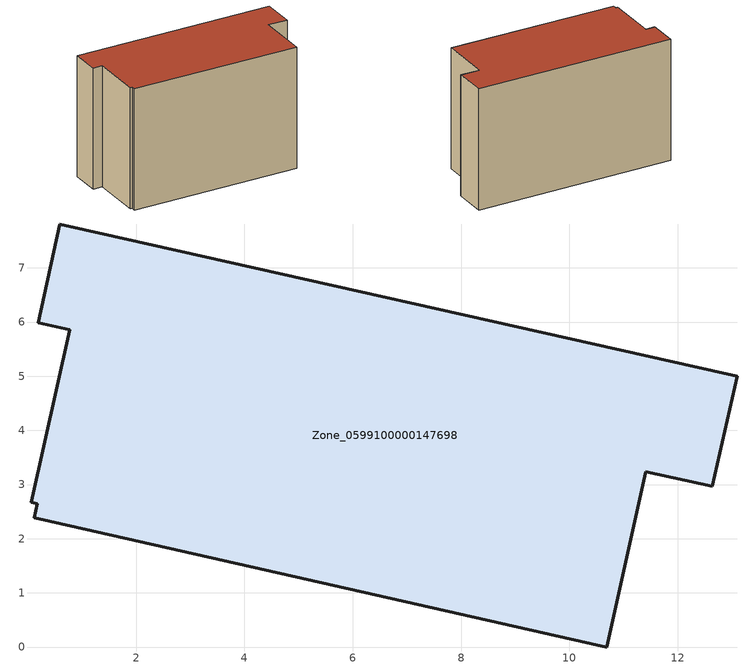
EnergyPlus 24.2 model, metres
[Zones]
Zone_0599100000147698
 floor ground (C_G): 0.77,5.86 0.19,5.99 0.59,7.81 13.1,5 12.64,2.97 11.41,3.24 10.69,0 0.12,2.38 0.17,2.65 0.06,2.67 z0
 wall outside (C_F): 0.17,2.65 0.12,2.38 10.69,0 11.41,3.24 12.64,2.97 13.1,5 0.59,7.81 0.19,5.99 0.77,5.86 0.06,2.67 0.17,2.65 z0:7.84
 roof outside (C_R): 10.69,0 11.41,3.24 12.64,2.97 13.1,5 0.59,7.81 0.19,5.99 0.77,5.86 0.06,2.67 0.17,2.65 0.12,2.38 z7.84
[BUILDING]
Pand.0599100000147698: North Axis=0; Terrain=City; Loads Convergence Tolerance Value=0.04; Temperature Convergence Tolerance Value=0.4; Solar Distribution=FullExterior; Maximum Number of Warmup Days=25; Minimum Number of Warmup Days=1
[Site:Location]
Rotterdam.The.Hague.AP_ZH_NLD Design_Conditions: Latitude=51.96; Longitude=4.45; Time Zone=1; Elevation=-4.5
[SITE:GROUNDTEMPERATURE:BUILDINGSURFACE]
18, 18, 18, 18, 18, 18, 18, 18, 18, 18, 18, 18
[MATERIAL] Thermal Absorptance=0.9; Solar Absorptance=0.7; Visible Absorptance=0.7
Name | Roughness | Thickness | Conductivity | Density | Specific Heat
G.TI.1975-1991 | MediumSmooth | 0.15 | 0.288461 | 540 | 1210
F.TI.1975-1991 | Rough | 0.3 | 0.230769 | 1920 | 840
R.TI.1975-1991 | MediumRough | 0.2 | 0.153846 | 1500 | 1000
[CONSTRUCTION]
C_G: G.TI.1975-1991
C_F: F.TI.1975-1991
C_R: R.TI.1975-1991
[ZONE]
Zone_0599100000147698: Type=1; Multiplier=1; Ceiling Height=Autocalculate; Volume=Autocalculate; Floor Area=autocalculate; Part of Total Floor Area=Yes
[ZONEINFILTRATION:DESIGNFLOWRATE]
Infil_Zone_0599100000147698: Zone or ZoneList or Space or SpaceList=Zone_0599100000147698; Schedule=AlwaysOn; Design Flow Rate Calculation Method=Flow/Area; Flow Rate per Floor Area=0.003; Constant Term Coefficient=1; Temperature Term Coefficient=0; Velocity Term Coefficient=0; Velocity Squared Term Coefficient=0
[HVACTEMPLATE:ZONE:IDEALLOADSAIRSYSTEM]
Zone_0599100000147698: Maximum Heating Supply Air Temperature=50; Minimum Cooling Supply Air Temperature=13; Maximum Heating Supply Air Humidity Ratio=0.0156; Minimum Cooling Supply Air Humidity Ratio=0.0077; Heating Limit=NoLimit; Cooling Limit=NoLimit; Dehumidification Control Type=ConstantSensibleHeatRatio; Cooling Sensible Heat Ratio=0.7; Dehumidification Setpoint=60; Humidification Control Type=None; Humidification Setpoint=30; Outdoor Air Method=None; Outdoor Air Flow Rate per Person=0.00944; Outdoor Air Flow Rate per Zone Floor Area=0; Outdoor Air Flow Rate per Zone=0; Demand Controlled Ventilation Type=None; Outdoor Air Economizer Type=NoEconomizer; Heat Recovery Type=None; Sensible Heat Recovery Effectiveness=0.7; Latent Heat Recovery Effectiveness=0.65
[ZONECONTROL:THERMOSTAT]
ThermostatControl_Zone_0599100000147698: Zone or ZoneList=Zone_0599100000147698; Control Type Schedule=DualSetpointControlType; Control 1=Thermostat_Zone_0599100000147698; Temperature Difference Between Cutout And Setpoint=0
[THERMOSTATSETPOINT:DUALSETPOINT]
Thermostat_Zone_0599100000147698: Heating Setpoint Temperature Schedule=HeatingSetpoint_Zone_0599100000147698; Cooling Setpoint Temperature Schedule=CoolingSetpoint_Zone_0599100000147698
[SCHEDULE:COMPACT]
HeatingSetpoint_Zone_0599100000147698: Through: 12/31, For: AllDays, Until: 24:00, 21
CoolingSetpoint_Zone_0599100000147698: Through: 12/31, For: AllDays, Until: 24:00, 24
DualSetpointControlType: Through: 12/31, For: AllDays, Until: 24:00, 4
AlwaysOn: Through: 12/31, For: AllDays, Until: 24:00, 1
